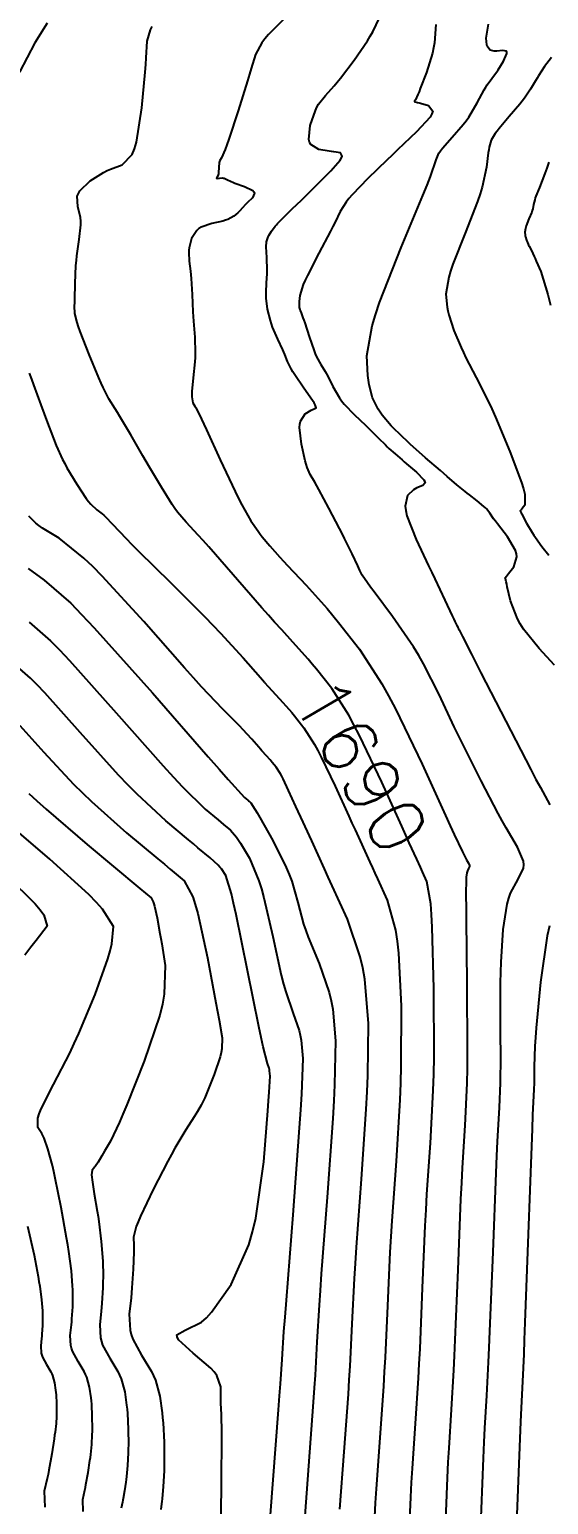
# Model space of a CAD drawing. Header units: metres. Extents: x 837117 to 838477, y 1189012 to 1191015.
# Drawn here: x 837624.2 to 837660.1, y 1189890.8 to 1189992.8 of the extents above; entities that cross this region are included whole.
import ezdxf

# ---------------------------------------------------------------- set-up
doc = ezdxf.new("R2010")
doc.units = ezdxf.units.M
doc.header["$LTSCALE"] = 0.3
doc.layers.add('COTAS 10', color=1, linetype='Continuous')
doc.layers.add('COTAS INT', color=252, linetype='Continuous')
doc.styles.get("Standard").update_dxf_attribs({"font": 'simplex.shx'})

msp = doc.modelspace()

# ---------------------------------------------------------------- linework, layer by layer
at = {"layer": 'COTAS 10'}
for points, elevation in [([(837650.42, 1189887.267), (837650.597, 1189891.326), (837650.65, 1189892.342), (837650.704, 1189893.311), (837650.914, 1189896.42), (837651.123, 1189899.566), (837651.177, 1189900.557), (837651.23, 1189901.602), (837651.406, 1189905.809), (837651.591, 1189910.11), (837651.648, 1189911.214), (837651.709, 1189912.279), (837651.951, 1189915.809), (837652.146, 1189919.448), (837652.177, 1189920.582), (837652.199, 1189921.77), (837652.192, 1189926.517), (837652.074, 1189930.757), (837652.025, 1189931.626), (837651.968, 1189932.363), (837651.704, 1189933.919), (837651.407, 1189934.578), (837651.329, 1189934.748), (837651.255, 1189934.912), (837651.002, 1189935.462), (837650.487, 1189936.592), (837650.246, 1189937.122), (837649.963, 1189937.748), (837648.584, 1189940.792), (837647.047, 1189944.01), (837646.663, 1189944.745), (837646.297, 1189945.411), (837645.126, 1189947.254), (837644.072, 1189948.598), (837643.78, 1189948.951), (837643.488, 1189949.296), (837642.432, 1189950.47), (837641.662, 1189951.311), (837641.172, 1189951.846), (837640.751, 1189952.318), (837640.299, 1189952.828), (837636.616, 1189957.052), (837636.228, 1189957.489), (837635.888, 1189957.868), (837635.05, 1189958.761), (837634.465, 1189959.447), (837634.284, 1189959.697), (837634.095, 1189959.971), (837633.343, 1189961.178), (837632.528, 1189962.568), (837632.299, 1189962.958), (837632.068, 1189963.351), (837631.221, 1189964.79), (837630.47, 1189966.059), (837630.299, 1189966.344), (837630.144, 1189966.602), (837629.721, 1189967.294), (837629.315, 1189968.072), (837629.172, 1189968.382), (837629.016, 1189968.735), (837628.34, 1189970.353), (837627.724, 1189971.94), (837627.605, 1189972.272), (837627.509, 1189972.557), (837627.351, 1189973.201), (837627.347, 1189973.727), (837627.349, 1189973.937), (837627.352, 1189974.176), (837627.371, 1189975.272), (837627.433, 1189976.517), (837627.463, 1189976.849), (837627.498, 1189977.176), (837627.669, 1189978.308), (837627.78, 1189979.327), (837627.777, 1189979.582), (837627.759, 1189979.824), (837627.572, 1189980.601), (837627.531, 1189981.296), (837627.604, 1189981.487), (837627.715, 1189981.677), (837628.425, 1189982.359), (837629.342, 1189982.941), (837629.585, 1189983.069), (837629.822, 1189983.182), (837630.636, 1189983.468), (837631.319, 1189984.189), (837631.474, 1189984.575), (837631.614, 1189985.043), (837631.994, 1189987.41), (837632.223, 1189989.88), (837632.267, 1189990.413), (837632.303, 1189990.881), (837632.363, 1189992.026), (837632.581, 1189992.797), (837632.716, 1189993.028)], 1690), ([(837660.332, 1189990.901), (837659.839, 1189990.282), (837659.43, 1189989.628), (837659.324, 1189989.456), (837659.221, 1189989.287), (837658.879, 1189988.708), (837658.457, 1189988.078), (837658.304, 1189987.877), (837658.137, 1189987.665), (837657.402, 1189986.805), (837656.703, 1189985.988), (837656.557, 1189985.803), (837656.433, 1189985.636), (837656.157, 1189985.185), (837656.022, 1189984.696), (837655.986, 1189984.506), (837655.95, 1189984.291), (837655.827, 1189983.319), (837655.526, 1189981.931), (837655.379, 1189981.455), (837655.204, 1189980.939), (837654.341, 1189978.746), (837653.502, 1189976.608), (837653.343, 1189976.127), (837653.215, 1189975.695), (837653.016, 1189974.534), (837653.105, 1189973.634), (837653.159, 1189973.365), (837653.226, 1189973.088), (837653.571, 1189972.016), (837654.067, 1189970.834), (837654.228, 1189970.487), (837654.4, 1189970.131), (837655.11, 1189968.773), (837655.942, 1189967.127), (837656.192, 1189966.588), (837656.45, 1189966.014), (837657.45, 1189963.644), (837658.25, 1189961.493), (837658.382, 1189961.057), (837658.475, 1189960.691), (837658.488, 1189959.947), (837658.292, 1189959.709), (837658.253, 1189959.663), (837658.221, 1189959.624), (837658.162, 1189959.555), (837658.22, 1189959.414), (837658.261, 1189959.33), (837658.314, 1189959.226), (837658.596, 1189958.691), (837658.975, 1189958.04), (837659.089, 1189957.864), (837659.207, 1189957.689), (837659.664, 1189957.071), (837660.132, 1189956.47)], 1700), ([(837637.454, 1189889.243), (837637.496, 1189891.939), (837637.508, 1189893.194), (837637.52, 1189894.667), (837637.521, 1189895.258), (837637.519, 1189895.776), (837637.49, 1189897.053), (837637.456, 1189897.84), (837637.452, 1189898.05), (837637.449, 1189898.256), (837637.455, 1189898.971), (837637.174, 1189899.748), (837636.99, 1189899.993), (837636.76, 1189900.252), (837635.545, 1189901.295), (837634.537, 1189902.225), (837634.437, 1189902.412), (837634.415, 1189902.569), (837634.982, 1189902.883), (837636.126, 1189903.438), (837636.467, 1189903.748), (837636.819, 1189904.124), (837638.177, 1189906.047), (837639.392, 1189908.786), (837639.653, 1189909.677), (837639.881, 1189910.626), (837640.434, 1189914.532), (837640.706, 1189918.047), (837640.758, 1189918.748), (837640.799, 1189919.332), (837640.861, 1189920.46), (837640.83, 1189920.811), (837640.812, 1189920.904), (837640.79, 1189920.996), (837640.678, 1189921.314), (837640.383, 1189922.488), (837640.247, 1189923.119), (837640.086, 1189923.883), (837639.306, 1189927.747), (837638.507, 1189931.634), (837638.335, 1189932.412), (837638.183, 1189933.062), (837637.809, 1189934.331), (837637.498, 1189934.776), (837637.385, 1189934.906), (837637.261, 1189935.038), (837636.718, 1189935.539), (837635.872, 1189936.248), (837635.557, 1189936.511), (837635.208, 1189936.804), (837633.656, 1189938.101), (837631.663, 1189939.944), (837631.036, 1189940.58), (837630.375, 1189941.27), (837627.719, 1189944.217), (837625.276, 1189946.952), (837624.751, 1189947.508), (837624.291, 1189947.977), (837623.176, 1189948.945)], 1680)]:
    msp.add_lwpolyline(points, dxfattribs=dict(at, elevation=elevation))
at = {"layer": 'COTAS INT'}
for points, elevation in [([(837642.03, 1189993.752), (837640.76, 1189992.475), (837640.502, 1189992.177), (837640.286, 1189991.903), (837639.846, 1189991.111), (837639.559, 1189990.127), (837639.438, 1189989.731), (837639.3, 1189989.282), (837638.653, 1189987.213), (837638.012, 1189985.243), (837637.878, 1189984.857), (837637.762, 1189984.539), (837637.5, 1189983.963), (837637.386, 1189983.781), (837637.364, 1189983.711), (837637.346, 1189983.633), (837637.316, 1189983.28), (837637.295, 1189982.931), (837637.283, 1189982.856), (837637.269, 1189982.789), (837637.195, 1189982.623), (837637.165, 1189982.546), (837637.179, 1189982.535), (837637.202, 1189982.529), (837637.364, 1189982.547), (837637.579, 1189982.563), (837637.635, 1189982.557), (837637.689, 1189982.545), (837637.874, 1189982.464), (837638.169, 1189982.32), (837638.293, 1189982.269), (837638.434, 1189982.213), (837639.099, 1189981.972), (837639.658, 1189981.687), (837639.733, 1189981.603), (837639.774, 1189981.517), (837639.634, 1189981.188), (837639.31, 1189980.873), (837639.234, 1189980.796), (837639.165, 1189980.723), (837638.964, 1189980.494), (837638.773, 1189980.284), (837638.71, 1189980.223), (837638.642, 1189980.161), (837638.357, 1189979.923), (837637.933, 1189979.696), (837637.777, 1189979.639), (837637.603, 1189979.585), (837636.837, 1189979.415), (837636.089, 1189979.164), (837635.927, 1189979.06), (837635.785, 1189978.941), (837635.434, 1189978.383), (837635.274, 1189977.743), (837635.252, 1189977.571), (837635.24, 1189977.402), (837635.276, 1189976.81), (837635.366, 1189976.107), (837635.387, 1189975.867), (837635.407, 1189975.607), (837635.468, 1189974.507), (837635.527, 1189973.305), (837635.545, 1189972.982), (837635.565, 1189972.664), (837635.646, 1189971.547), (837635.684, 1189970.455), (837635.678, 1189970.151), (837635.664, 1189969.847), (837635.55, 1189968.742), (837635.448, 1189967.802), (837635.441, 1189967.601), (837635.443, 1189967.426), (837635.53, 1189967.008), (837635.665, 1189966.778), (837635.699, 1189966.722), (837635.73, 1189966.668), (837635.829, 1189966.499), (837636.126, 1189965.882), (837636.281, 1189965.547), (837636.469, 1189965.139), (837637.414, 1189963.071), (837638.44, 1189960.883), (837638.679, 1189960.4), (837638.899, 1189959.97), (837639.531, 1189958.861), (837640.037, 1189958.131), (837640.178, 1189957.941), (837640.32, 1189957.755), (837640.833, 1189957.127), (837641.531, 1189956.346), (837641.79, 1189956.065), (837642.076, 1189955.755), (837643.345, 1189954.399), (837644.797, 1189952.784), (837645.198, 1189952.31), (837645.6, 1189951.825), (837647.049, 1189949.975), (837648.595, 1189947.584), (837649.058, 1189946.757), (837649.536, 1189945.858), (837651.387, 1189942.016), (837652.997, 1189938.466), (837653.324, 1189937.752), (837653.598, 1189937.154), (837654.158, 1189935.964), (837654.358, 1189935.583), (837654.406, 1189935.495), (837654.45, 1189935.414), (837654.583, 1189935.187), (837654.653, 1189935.021), (837654.657, 1189934.979), (837654.655, 1189934.939), (837654.592, 1189934.808), (837654.501, 1189934.645), (837654.481, 1189934.584), (837654.463, 1189934.517), (837654.416, 1189934.215), (837654.405, 1189932.881), (837654.409, 1189932.162), (837654.416, 1189931.292), (837654.47, 1189926.887), (837654.495, 1189922.097), (837654.484, 1189920.984), (837654.465, 1189919.964), (837654.332, 1189917.049), (837654.145, 1189914.11), (837654.092, 1189913.073), (837654.039, 1189911.941), (837653.841, 1189907.049), (837653.648, 1189902.209), (837653.597, 1189901.11), (837653.548, 1189900.115), (837653.379, 1189897.392), (837653.211, 1189894.713), (837653.161, 1189893.746), (837653.11, 1189892.682), (837652.916, 1189888.027)], 1692), ([(837655.413, 1189888.786), (837655.624, 1189894.038), (837655.673, 1189895.15), (837655.718, 1189896.115), (837655.845, 1189898.363), (837655.972, 1189900.665), (837656.017, 1189901.663), (837656.066, 1189902.817), (837656.276, 1189908.289), (837656.487, 1189913.772), (837656.536, 1189914.933), (837656.582, 1189915.94), (837656.714, 1189918.289), (837656.791, 1189919.979), (837656.801, 1189920.571), (837656.808, 1189921.216), (837656.794, 1189923.993), (837656.796, 1189926.906), (837656.813, 1189927.637), (837656.837, 1189928.335), (837656.983, 1189930.582), (837657.259, 1189932.354), (837657.364, 1189932.752), (837657.483, 1189933.11), (837658.017, 1189934.069), (837658.385, 1189934.835), (837658.398, 1189935.071), (837658.374, 1189935.318), (837657.966, 1189936.295), (837657.182, 1189937.631), (837656.921, 1189938.104), (837656.64, 1189938.622), (837655.464, 1189940.862), (837654.228, 1189943.318), (837653.908, 1189943.971), (837653.599, 1189944.612), (837652.564, 1189946.832), (837651.478, 1189948.964), (837651.136, 1189949.549), (837650.776, 1189950.134), (837649.326, 1189952.227), (837648.05, 1189953.935), (837647.8, 1189954.275), (837647.594, 1189954.558), (837647.223, 1189955.102), (837647.069, 1189955.429), (837647.001, 1189955.575), (837646.921, 1189955.745), (837646.54, 1189956.56), (837646.016, 1189957.639), (837645.847, 1189957.975), (837645.667, 1189958.328), (837644.928, 1189959.738), (837644.24, 1189961.015), (837644.091, 1189961.284), (837643.961, 1189961.516), (837643.644, 1189962.048), (837643.43, 1189962.548), (837643.365, 1189962.76), (837643.298, 1189963.004), (837643.035, 1189964.151), (837642.905, 1189965.299), (837642.922, 1189965.543), (837642.962, 1189965.755), (837643.296, 1189966.256), (837643.706, 1189966.496), (837643.793, 1189966.544), (837643.869, 1189966.583), (837644.048, 1189966.657), (837643.982, 1189966.881), (837643.904, 1189967.014), (837643.799, 1189967.179), (837643.202, 1189968.031), (837642.561, 1189968.956), (837642.428, 1189969.165), (837642.314, 1189969.354), (837642.066, 1189969.871), (837641.888, 1189970.344), (837641.819, 1189970.506), (837641.741, 1189970.681), (837641.386, 1189971.425), (837641.029, 1189972.249), (837640.95, 1189972.475), (837640.879, 1189972.699), (837640.693, 1189973.501), (837640.601, 1189974.261), (837640.59, 1189974.459), (837640.585, 1189974.651), (837640.617, 1189975.302), (837640.664, 1189975.93), (837640.668, 1189976.108), (837640.669, 1189976.288), (837640.64, 1189976.954), (837640.604, 1189977.549), (837640.601, 1189977.685), (837640.6, 1189977.809), (837640.621, 1189978.151), (837640.697, 1189978.423), (837640.732, 1189978.502), (837640.772, 1189978.584), (837640.965, 1189978.895), (837641.218, 1189979.221), (837641.296, 1189979.312), (837641.377, 1189979.404), (837641.696, 1189979.741), (837642.107, 1189980.147), (837642.245, 1189980.282), (837642.395, 1189980.428), (837643.025, 1189981.039), (837643.763, 1189981.761), (837643.981, 1189981.977), (837644.205, 1189982.2), (837645.061, 1189983.063), (837645.706, 1189983.805), (837645.797, 1189983.952), (837645.849, 1189984.073), (837645.72, 1189984.3), (837645.262, 1189984.373), (837645.107, 1189984.398), (837644.94, 1189984.426), (837644.236, 1189984.541), (837643.668, 1189984.872), (837643.586, 1189985.036), (837643.538, 1189985.23), (837643.639, 1189986.192), (837643.991, 1189987.22), (837644.101, 1189987.456), (837644.217, 1189987.672), (837644.683, 1189988.276), (837645.295, 1189988.935), (837645.502, 1189989.185), (837645.727, 1189989.464), (837646.676, 1189990.716), (837647.589, 1189992.04), (837647.79, 1189992.365), (837647.969, 1189992.672), (837648.43, 1189993.627)], 1694), ([(837625.448, 1189993.279), (837624.585, 1189991.902), (837623.535, 1189989.869)], 1688), ([(837652.316, 1189993.186), (837652.223, 1189991.911), (837652.162, 1189991.552), (837652.085, 1189991.189), (837651.676, 1189989.854), (837651.249, 1189988.742), (837651.16, 1189988.519), (837651.084, 1189988.334), (837650.913, 1189987.973), (837650.855, 1189987.878), (837650.85, 1189987.86), (837650.849, 1189987.846), (837650.883, 1189987.827), (837651.066, 1189987.791), (837651.159, 1189987.767), (837651.271, 1189987.737), (837651.827, 1189987.575), (837652.111, 1189987.172), (837652.051, 1189986.988), (837651.931, 1189986.774), (837650.995, 1189985.743), (837649.671, 1189984.499), (837649.306, 1189984.151), (837648.942, 1189983.801), (837647.631, 1189982.524), (837646.541, 1189981.391), (837646.315, 1189981.133), (837646.123, 1189980.898), (837645.704, 1189980.247), (837645.354, 1189979.501), (837645.205, 1189979.207), (837645.033, 1189978.874), (837644.222, 1189977.352), (837643.44, 1189975.828), (837643.286, 1189975.494), (837643.158, 1189975.197), (837642.924, 1189974.444), (837642.881, 1189974.009), (837642.875, 1189973.914), (837642.872, 1189973.829), (837642.879, 1189973.615), (837642.913, 1189973.47), (837642.925, 1189973.43), (837642.94, 1189973.389), (837643.004, 1189973.241), (837643.134, 1189972.898), (837643.189, 1189972.735), (837643.253, 1189972.542), (837643.555, 1189971.601), (837643.898, 1189970.613), (837643.988, 1189970.39), (837644.076, 1189970.19), (837644.375, 1189969.653), (837644.676, 1189969.182), (837644.764, 1189969.024), (837644.855, 1189968.855), (837645.203, 1189968.142), (837645.653, 1189967.358), (837645.809, 1189967.144), (837645.978, 1189966.931), (837646.701, 1189966.172), (837647.448, 1189965.469), (837647.632, 1189965.292), (837647.807, 1189965.122), (837648.359, 1189964.571), (837648.832, 1189964.098), (837648.957, 1189963.977), (837649.081, 1189963.86), (837649.507, 1189963.475), (837649.984, 1189963.065), (837650.139, 1189962.932), (837650.304, 1189962.791), (837650.982, 1189962.213), (837651.5, 1189961.689), (837651.564, 1189961.582), (837651.594, 1189961.491), (837651.415, 1189961.3), (837651.007, 1189961.144), (837650.893, 1189961.075), (837650.778, 1189960.995), (837650.358, 1189960.613), (837650.193, 1189959.868), (837650.24, 1189959.56), (837650.326, 1189959.207), (837650.969, 1189957.565), (837651.822, 1189955.747), (837652.039, 1189955.283), (837652.25, 1189954.836), (837652.943, 1189953.366), (837653.46, 1189952.272), (837653.559, 1189952.062), (837653.639, 1189951.893), (837653.767, 1189951.617), (837653.772, 1189951.605), (837653.774, 1189951.601), (837653.776, 1189951.598), (837653.787, 1189951.584), (837653.852, 1189951.465), (837653.888, 1189951.394), (837653.932, 1189951.307), (837654.158, 1189950.858), (837654.788, 1189949.622), (837655.087, 1189949.039), (837655.44, 1189948.351), (837657.163, 1189944.997), (837658.892, 1189941.656), (837659.248, 1189940.976), (837659.552, 1189940.402), (837660.207, 1189939.217)], 1696), ([(837660.531, 1189948.864), (837659.479, 1189950.018), (837658.394, 1189951.365), (837658.164, 1189951.726), (837657.963, 1189952.081), (837657.488, 1189953.322), (837657.264, 1189954.295), (837657.221, 1189954.481), (837657.186, 1189954.631), (837657.129, 1189954.872), (837657.126, 1189954.88), (837657.125, 1189954.882), (837657.123, 1189954.884), (837657.119, 1189954.893), (837657.117, 1189954.902), (837657.117, 1189954.907), (837657.121, 1189954.913), (837657.216, 1189955.035), (837657.275, 1189955.109), (837657.347, 1189955.201), (837657.722, 1189955.679), (837657.935, 1189956.359), (837657.905, 1189956.578), (837657.836, 1189956.809), (837657.267, 1189957.756), (837656.581, 1189958.635), (837656.439, 1189958.825), (837656.317, 1189958.99), (837656.049, 1189959.393), (837655.836, 1189959.672), (837655.749, 1189959.76), (837655.65, 1189959.852), (837655.189, 1189960.225), (837654.645, 1189960.642), (837654.493, 1189960.762), (837654.34, 1189960.885), (837653.782, 1189961.348), (837653.107, 1189961.926), (837652.881, 1189962.121), (837652.636, 1189962.331), (837651.609, 1189963.218), (837650.552, 1189964.156), (837650.289, 1189964.398), (837650.039, 1189964.633), (837649.241, 1189965.417), (837648.609, 1189966.16), (837648.463, 1189966.368), (837648.33, 1189966.578), (837647.952, 1189967.348), (837647.713, 1189968.268), (837647.666, 1189968.573), (837647.628, 1189968.9), (837647.56, 1189970.264), (837647.915, 1189972.331), (837648.142, 1189973.101), (837648.426, 1189973.958), (837649.919, 1189977.766), (837651.422, 1189981.353), (837651.713, 1189982.069), (837651.948, 1189982.666), (837652.344, 1189983.821), (837652.538, 1189984.287), (837652.646, 1189984.448), (837652.778, 1189984.624), (837653.451, 1189985.378), (837654.221, 1189986.26), (837654.414, 1189986.516), (837654.598, 1189986.778), (837655.188, 1189987.769), (837655.664, 1189988.647), (837655.777, 1189988.839), (837655.88, 1189989.008), (837656.184, 1189989.432), (837656.46, 1189989.788), (837656.546, 1189989.913), (837656.637, 1189990.051), (837656.998, 1189990.647), (837657.226, 1189991.17), (837657.231, 1189991.261), (837657.212, 1189991.329), (837656.936, 1189991.383), (837656.539, 1189991.327), (837656.444, 1189991.326), (837656.356, 1189991.331), (837656.089, 1189991.403), (837655.907, 1189991.597), (837655.872, 1189991.679), (837655.843, 1189991.774), (837655.796, 1189992.222), (837655.954, 1189993.189)], 1698), ([(837660.145, 1189983.646), (837659.993, 1189983.234), (837659.856, 1189982.867), (837659.481, 1189981.905), (837659.249, 1189981.312), (837659.202, 1189981.178), (837659.163, 1189981.057), (837659.087, 1189980.726), (837659.021, 1189980.422), (837658.989, 1189980.318), (837658.951, 1189980.205), (837658.762, 1189979.726), (837658.579, 1189979.258), (837658.544, 1189979.153), (837658.516, 1189979.058), (837658.472, 1189978.804), (837658.492, 1189978.607), (837658.504, 1189978.549), (837658.518, 1189978.488), (837658.594, 1189978.254), (837658.702, 1189977.995), (837658.737, 1189977.919), (837658.775, 1189977.841), (837658.93, 1189977.544), (837659.133, 1189977.134), (837659.2, 1189976.985), (837659.272, 1189976.82), (837659.574, 1189976.097), (837660.057, 1189974.496), (837660.244, 1189973.778)], 1702), ([(837624.21, 1189969.056), (837624.36, 1189968.649), (837624.507, 1189968.25), (837625.008, 1189966.875), (837625.461, 1189965.636), (837625.578, 1189965.324), (837625.692, 1189965.024), (837626.074, 1189964.051), (837626.509, 1189963.105), (837626.656, 1189962.822), (837626.815, 1189962.529), (837627.486, 1189961.397), (837628.154, 1189960.4), (837628.311, 1189960.193), (837628.456, 1189960.016), (837628.876, 1189959.623), (837629.251, 1189959.348), (837629.367, 1189959.244), (837629.488, 1189959.128), (837629.97, 1189958.612), (837630.899, 1189957.632), (837631.302, 1189957.224), (837631.769, 1189956.758), (837633.98, 1189954.58), (837636.347, 1189952.222), (837636.912, 1189951.641), (837637.437, 1189951.092), (837639.004, 1189949.371), (837640.187, 1189948.015), (837640.47, 1189947.696), (837640.485, 1189947.68), (837640.732, 1189947.401), (837641.52, 1189946.542), (837642.179, 1189945.808), (837642.362, 1189945.592), (837642.544, 1189945.372), (837643.202, 1189944.532), (837643.934, 1189943.381), (837644.163, 1189942.964), (837644.403, 1189942.506), (837645.363, 1189940.495), (837646.3, 1189938.428), (837646.525, 1189937.934), (837646.735, 1189937.474), (837647.759, 1189935.246), (837647.939, 1189934.852), (837648.109, 1189934.481), (837648.283, 1189934.097), (837648.954, 1189932.611), (837649.531, 1189930.538), (837649.646, 1189929.785), (837649.742, 1189928.954), (837649.926, 1189925.306), (837649.907, 1189921.131), (837649.874, 1189919.969), (837649.829, 1189918.803), (837649.569, 1189914.569), (837649.272, 1189910.448), (837649.204, 1189909.354), (837649.143, 1189908.28), (837648.972, 1189904.569), (837648.812, 1189900.994), (837648.758, 1189900.005), (837648.699, 1189899.016), (837648.448, 1189895.449), (837648.197, 1189891.909), (837648.138, 1189890.938), (837648.083, 1189889.971)], 1688), ([(837645.69, 1189890.508), (837645.982, 1189894.478), (837646.274, 1189898.466), (837646.338, 1189899.452), (837646.394, 1189900.386), (837646.537, 1189903.329), (837646.695, 1189906.449), (837646.76, 1189907.494), (837646.836, 1189908.617), (837647.188, 1189913.329), (837647.512, 1189918.158), (837647.57, 1189919.356), (837647.615, 1189920.493), (837647.66, 1189924.094), (837647.41, 1189927.15), (837647.267, 1189927.943), (837647.094, 1189928.713), (837646.204, 1189931.302), (837645.159, 1189933.617), (837644.888, 1189934.214), (837644.624, 1189934.792), (837643.737, 1189936.723), (837642.984, 1189938.356), (837642.805, 1189938.746), (837642.638, 1189939.109), (837642.142, 1189940.198), (837641.758, 1189941.001), (837641.663, 1189941.184), (837641.571, 1189941.35), (837641.279, 1189941.81), (837641.016, 1189942.146), (837640.943, 1189942.234), (837640.87, 1189942.32), (837640.607, 1189942.613), (837640.293, 1189942.956), (837640.188, 1189943.074), (837640.075, 1189943.201), (837639.602, 1189943.743), (837638.976, 1189944.43), (837638.767, 1189944.649), (837638.541, 1189944.881), (837637.596, 1189945.823), (837636.119, 1189947.375), (837635.559, 1189947.992), (837634.934, 1189948.689), (837632.127, 1189951.883), (837629.26, 1189955.031), (837628.596, 1189955.7), (837627.989, 1189956.28), (837626.265, 1189957.643), (837625.12, 1189958.357), (837624.878, 1189958.528), (837624.668, 1189958.688), (837624.181, 1189959.168)], 1686), ([(837624.13, 1189955.56), (837625.235, 1189954.744), (837627.073, 1189953.148), (837627.831, 1189952.375), (837628.696, 1189951.458), (837632.723, 1189946.951), (837636.578, 1189942.531), (837637.335, 1189941.67), (837637.958, 1189940.965), (837639.09, 1189939.728), (837639.313, 1189939.541), (837639.363, 1189939.499), (837639.408, 1189939.462), (837639.529, 1189939.36), (837639.815, 1189938.912), (837639.964, 1189938.657), (837640.143, 1189938.343), (837641.043, 1189936.736), (837641.979, 1189934.874), (837642.18, 1189934.4), (837642.358, 1189933.945), (837642.791, 1189932.451), (837643.18, 1189930.967), (837643.329, 1189930.518), (837643.495, 1189930.052), (837644.246, 1189928.231), (837644.95, 1189926.236), (837645.087, 1189925.661), (837645.199, 1189925.077), (837645.394, 1189922.883), (837645.323, 1189919.854), (837645.267, 1189918.743), (837645.195, 1189917.514), (837644.806, 1189912.089), (837644.399, 1189906.787), (837644.316, 1189905.634), (837644.247, 1189904.618), (837644.102, 1189902.089), (837643.976, 1189899.778), (837643.918, 1189898.899), (837643.849, 1189897.916), (837643.517, 1189893.506), (837643.184, 1189889.106)], 1684), ([(837624.206, 1189951.844), (837625.682, 1189950.562), (837626.291, 1189949.941), (837626.986, 1189949.205), (837630.221, 1189945.584), (837633.477, 1189941.901), (837634.185, 1189941.125), (837634.811, 1189940.454), (837636.373, 1189938.914), (837637.26, 1189938.172), (837637.46, 1189938.005), (837637.64, 1189937.855), (837638.123, 1189937.45), (837638.538, 1189936.975), (837638.675, 1189936.781), (837638.821, 1189936.56), (837639.426, 1189935.534), (837640.081, 1189933.968), (837640.258, 1189933.406), (837640.432, 1189932.789), (837641.049, 1189930.099), (837641.633, 1189927.425), (837641.788, 1189926.819), (837641.939, 1189926.27), (837642.462, 1189924.772), (837642.87, 1189923.616), (837642.949, 1189923.283), (837643.014, 1189922.944), (837643.127, 1189921.672), (837643.031, 1189919.216), (837642.963, 1189918.13), (837642.878, 1189916.869), (837642.425, 1189910.849), (837641.963, 1189904.956), (837641.872, 1189903.774), (837641.799, 1189902.787), (837641.668, 1189900.849), (837641.558, 1189899.17), (837641.498, 1189898.346), (837641.425, 1189897.367), (837640.677, 1189887.704)], 1682), ([(837623.566, 1189944.698), (837625.217, 1189942.85), (837627.274, 1189940.639), (837627.886, 1189940.035), (837628.515, 1189939.433), (837630.939, 1189937.288), (837633.095, 1189935.486), (837633.556, 1189935.1), (837633.957, 1189934.764), (837634.916, 1189933.962), (837635.513, 1189932.85), (837635.687, 1189932.32), (837635.865, 1189931.692), (837636.538, 1189928.622), (837637.118, 1189925.524), (837637.339, 1189924.328), (837637.554, 1189923.105), (837637.529, 1189922.34), (837637.478, 1189922.076), (837637.409, 1189921.79), (837636.999, 1189920.572), (837636.537, 1189919.417), (837636.434, 1189919.171), (837636.342, 1189918.957), (837636.102, 1189918.45), (837635.835, 1189918.006), (837635.726, 1189917.832), (837635.603, 1189917.635), (837635.032, 1189916.738), (837634.279, 1189915.47), (837634.041, 1189915.039), (837633.79, 1189914.574), (837632.775, 1189912.607), (837631.9, 1189910.769), (837631.736, 1189910.385), (837631.607, 1189910.056), (837631.424, 1189909.319), (837631.443, 1189908.748), (837631.44, 1189908.522), (837631.434, 1189908.268), (837631.384, 1189907.108), (837631.301, 1189905.807), (837631.274, 1189905.465), (837631.245, 1189905.13), (837631.127, 1189903.983), (837631.178, 1189902.881), (837631.256, 1189902.574), (837631.362, 1189902.267), (837631.976, 1189901.148), (837632.653, 1189900.031), (837632.799, 1189899.723), (837632.926, 1189899.417), (837633.236, 1189898.32), (837633.398, 1189897.169), (837633.432, 1189896.829), (837633.462, 1189896.48), (837633.53, 1189895.142), (837633.543, 1189893.821), (837633.538, 1189893.482), (837633.53, 1189893.155), (837633.468, 1189892.072), (837633.392, 1189891.218), (837633.374, 1189891.035), (837633.358, 1189890.875), (837633.31, 1189890.492)], 1678), ([(837624.173, 1189940.008), (837624.736, 1189939.489), (837625.368, 1189938.922), (837628.222, 1189936.475), (837631.864, 1189933.431), (837632.63, 1189932.79), (837632.785, 1189932.502), (837632.83, 1189932.364), (837632.876, 1189932.202), (837633.051, 1189931.406), (837633.246, 1189930.317), (837633.306, 1189929.97), (837633.368, 1189929.603), (837633.61, 1189928.113), (837633.544, 1189926.113), (837633.411, 1189925.425), (837633.229, 1189924.678), (837632.159, 1189921.495), (837630.951, 1189918.476), (837630.683, 1189917.833), (837630.443, 1189917.274), (837629.814, 1189915.95), (837629.415, 1189915.256), (837629.319, 1189915.093), (837629.23, 1189914.944), (837628.964, 1189914.511), (837628.765, 1189914.211), (837628.718, 1189914.146), (837628.675, 1189914.087), (837628.55, 1189913.938), (837628.512, 1189913.63), (837628.524, 1189913.47), (837628.546, 1189913.279), (837628.705, 1189912.322), (837628.914, 1189911.107), (837628.966, 1189910.753), (837629.017, 1189910.392), (837629.181, 1189909.023), (837629.29, 1189907.667), (837629.306, 1189907.313), (837629.315, 1189906.969), (837629.297, 1189905.805), (837629.229, 1189904.743), (837629.207, 1189904.463), (837629.183, 1189904.189), (837629.087, 1189903.253), (837629.129, 1189902.353), (837629.193, 1189902.102), (837629.279, 1189901.851), (837629.781, 1189900.938), (837630.334, 1189900.025), (837630.453, 1189899.774), (837630.557, 1189899.524), (837630.81, 1189898.628), (837630.942, 1189897.688), (837630.97, 1189897.41), (837630.994, 1189897.125), (837631.049, 1189896.032), (837631.06, 1189894.953), (837631.057, 1189894.677), (837631.05, 1189894.41), (837630.999, 1189893.525), (837630.925, 1189892.756), (837630.903, 1189892.562), (837630.881, 1189892.375), (837630.793, 1189891.769), (837630.702, 1189891.249), (837630.676, 1189891.117), (837630.651, 1189890.991), (837630.558, 1189890.58)], 1676), ([(837627.932, 1189890.354), (837627.904, 1189891.163), (837628.051, 1189891.814), (837628.091, 1189892.014), (837628.131, 1189892.222), (837628.277, 1189893.045), (837628.403, 1189893.875), (837628.432, 1189894.088), (837628.458, 1189894.295), (837628.53, 1189894.979), (837628.569, 1189895.665), (837628.575, 1189895.872), (837628.578, 1189896.086), (837628.569, 1189896.923), (837628.526, 1189897.77), (837628.507, 1189897.992), (837628.486, 1189898.207), (837628.383, 1189898.936), (837628.187, 1189899.631), (837628.106, 1189899.825), (837628.014, 1189900.019), (837627.585, 1189900.727), (837627.196, 1189901.436), (837627.129, 1189901.631), (837627.08, 1189901.825), (837627.047, 1189902.523), (837627.122, 1189903.249), (837627.14, 1189903.461), (837627.157, 1189903.678), (837627.21, 1189904.502), (837627.224, 1189905.405), (837627.217, 1189905.672), (837627.205, 1189905.946), (837627.12, 1189906.998), (837626.94, 1189908.335), (837626.868, 1189908.79), (837626.785, 1189909.281), (837626.407, 1189911.357), (837625.999, 1189913.388), (837625.898, 1189913.849), (837625.803, 1189914.268), (837625.502, 1189915.415), (837625.232, 1189916.169), (837625.157, 1189916.339), (837625.081, 1189916.493), (837624.802, 1189916.909), (837624.797, 1189917.549), (837624.893, 1189917.844), (837625.031, 1189918.19), (837625.882, 1189919.864), (837627.009, 1189922.041), (837627.321, 1189922.704), (837627.633, 1189923.394), (837628.759, 1189926.102), (837629.64, 1189928.573), (837629.797, 1189929.113), (837629.916, 1189929.59), (837630.035, 1189930.793), (837629.282, 1189931.992), (837628.851, 1189932.468), (837628.324, 1189933.005), (837625.621, 1189935.463), (837622.862, 1189937.833)], 1674), ([(837622.682, 1189934.274), (837624.627, 1189932.357), (837624.968, 1189931.955), (837625.224, 1189931.608), (837625.437, 1189930.819), (837624.679, 1189929.834), (837624.324, 1189929.363), (837623.905, 1189928.806)], 1672), ([(837660.185, 1189930.849), (837660.016, 1189930.148), (837659.551, 1189926.95), (837659.27, 1189923.789), (837659.218, 1189923.112), (837659.176, 1189922.521), (837659.117, 1189921.1), (837659.121, 1189920.335), (837659.119, 1189920.157), (837659.116, 1189919.994), (837659.095, 1189919.529), (837659.018, 1189917.771), (837658.98, 1189916.793), (837658.935, 1189915.603), (837658.71, 1189909.529), (837658.484, 1189903.425), (837658.437, 1189902.216), (837658.397, 1189901.215), (837658.311, 1189899.335), (837658.225, 1189897.517), (837658.185, 1189896.555), (837658.138, 1189895.394), (837657.91, 1189889.545)], 1696), ([(837624.089, 1189910.074), (837624.553, 1189908.07), (837624.822, 1189906.595), (837624.88, 1189906.246), (837624.931, 1189905.923), (837625.059, 1189904.972), (837625.119, 1189904.225), (837625.128, 1189904.03), (837625.133, 1189903.84), (837625.123, 1189903.199), (837625.086, 1189902.614), (837625.074, 1189902.459), (837625.061, 1189902.309), (837625.007, 1189901.793), (837625.031, 1189901.297), (837625.066, 1189901.159), (837625.114, 1189901.02), (837625.39, 1189900.517), (837625.695, 1189900.014), (837625.76, 1189899.876), (837625.818, 1189899.738), (837625.957, 1189899.244), (837626.03, 1189898.726), (837626.045, 1189898.573), (837626.058, 1189898.416), (837626.089, 1189897.814), (837626.095, 1189897.219), (837626.093, 1189897.067), (837626.089, 1189896.919), (837626.061, 1189896.432), (837625.992, 1189895.833), (837625.961, 1189895.615), (837625.926, 1189895.375), (837625.76, 1189894.321), (837625.561, 1189893.195), (837625.506, 1189892.91), (837625.45, 1189892.637), (837625.249, 1189891.746), (837625.288, 1189890.639)], 1672)]:
    msp.add_lwpolyline(points, dxfattribs=dict(at, elevation=elevation))

# ---------------------------------------------------------------- texts
at = {"layer": 'COTAS 10', "insert": (837642.198, 1189946.632, 1690), "char_height": 3.8, "attachment_point": 7, "rotation": 300.33295}
msp.add_mtext('1690', dxfattribs=at)

doc.saveas('drawing.dxf')
